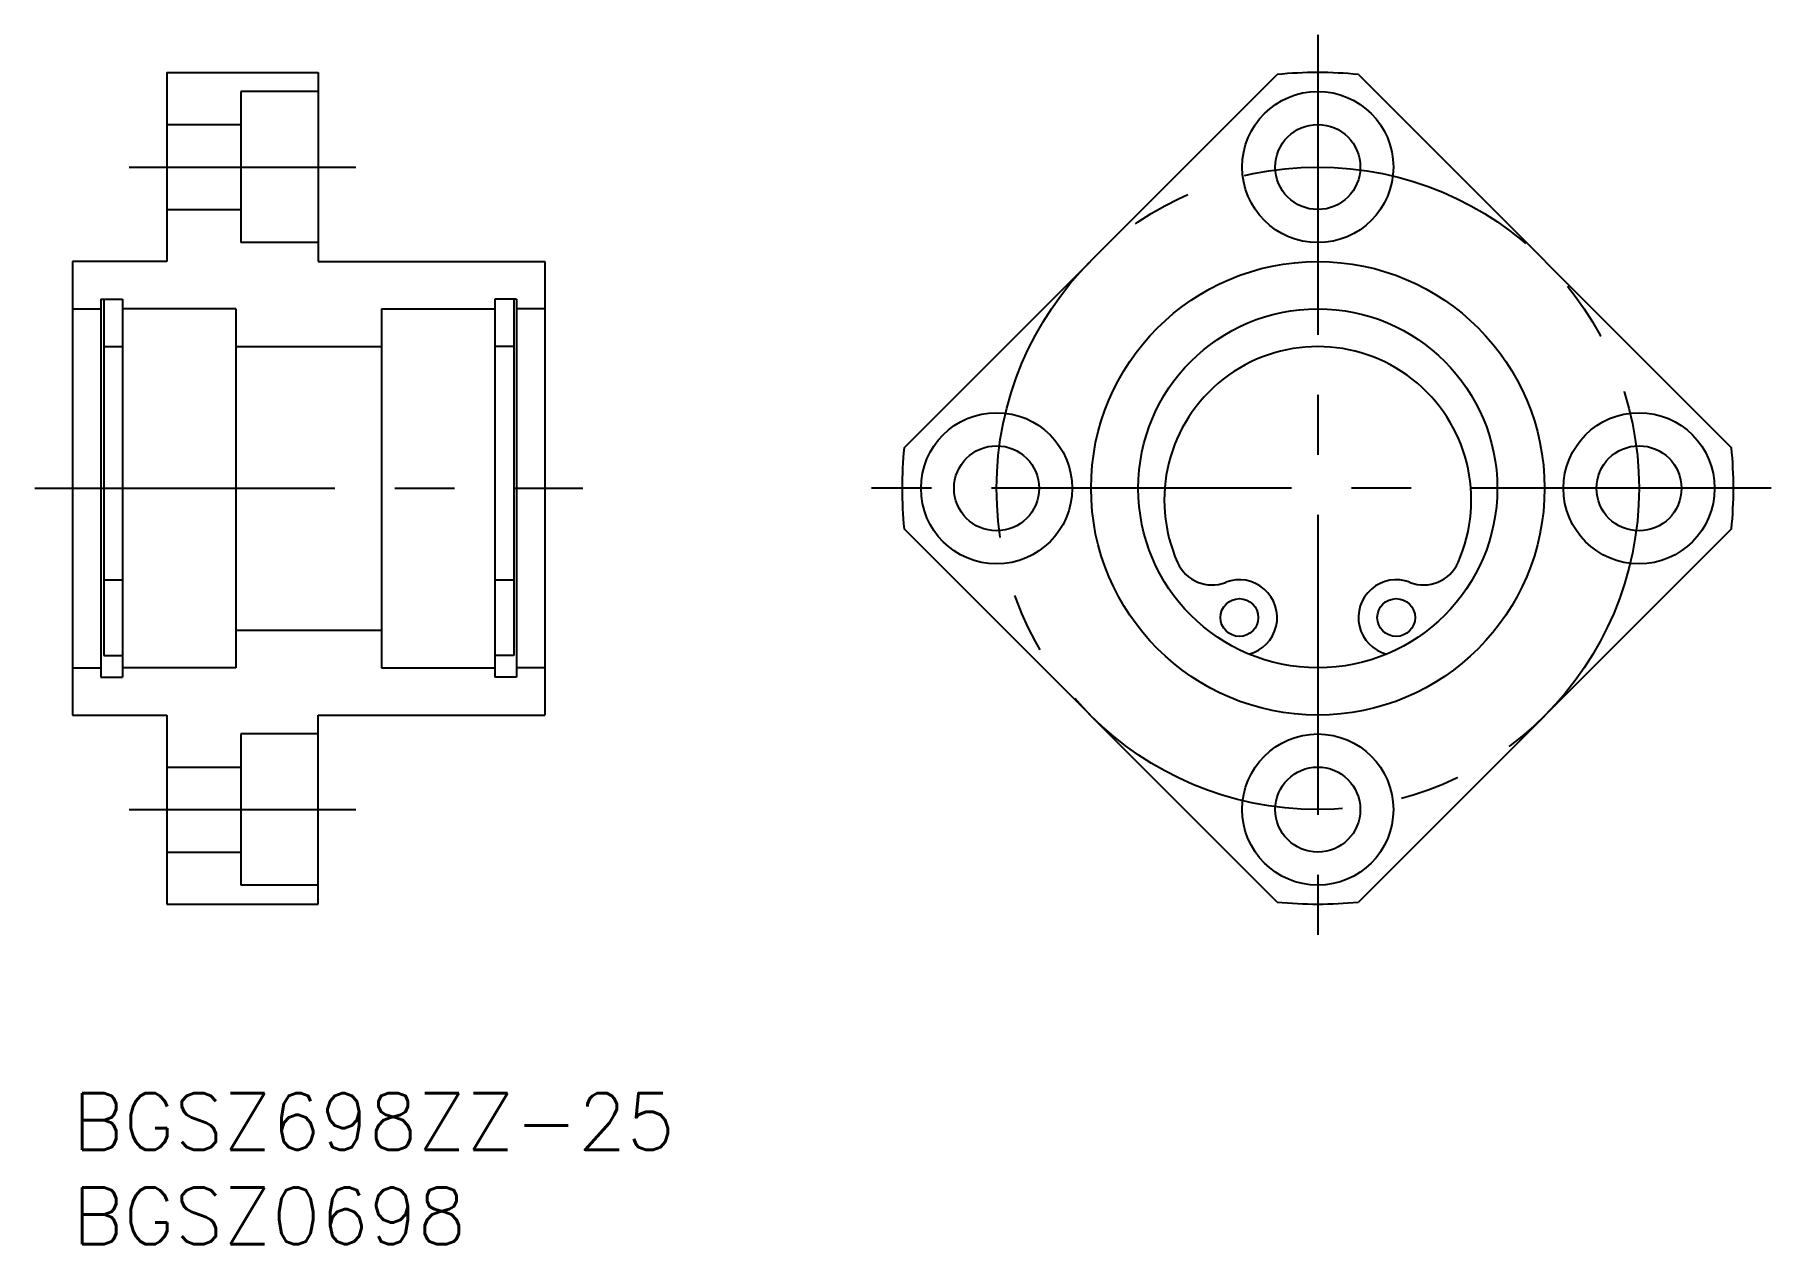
# Model space of a CAD drawing. Extents: x -2 to 89.9, y -8 to 56.
import ezdxf

# ---------------------------------------------------------------- set-up
doc = ezdxf.new("R2010")
doc.units = 0
doc.header["$LTSCALE"] = 0.5
doc.linetypes.add('CENTER', pattern=[50.8, 31.75, -6.35, 6.35, -6.35])
for name, color, linetype in [('MSM_CENTER', 1, 'CENTER'), ('MSM_CONTINUOUS', 7, 'CONTINUOUS'), ('MSM_PART_NUMBER', 7, 'CONTINUOUS')]:
    doc.layers.add(name, color=color, linetype=linetype)
doc.styles.get("Standard").update_dxf_attribs({"font": 'txt.shx', "height": 3, "bigfont": 'bigfont.shx'})

# ---------------------------------------------------------------- blocks, each defined once
blk = doc.blocks.new('*U6')
at = {"layer": 'MSM_PART_NUMBER'}
blk.add_text('BGSZ698ZZ-25', height=3, dxfattribs=at).set_placement((0, -3))
blk = doc.blocks.new('*U7')
at = {"layer": 'MSM_PART_NUMBER'}
blk.add_text('BGSZ0698', height=3, dxfattribs=at).set_placement((0, -8))

msp = doc.modelspace()

# ---------------------------------------------------------------- linework, layer by layer
at = {"layer": 'MSM_CENTER'}
for p, q in [((65.906, 56), (65.906, 8)), ((3, 49), (15, 49)), ((-2, 32), (27, 32)), ((89.906, 32), (41.906, 32)), ((3, 15), (15, 15))]:
    msp.add_line(p, q, dxfattribs=at)
msp.add_circle((65.906, 32), 17, dxfattribs=at)
at = {"layer": 'MSM_CONTINUOUS'}
for p, q in [((5, 54), (13, 54)), ((5, 54), (5, 44)), ((13, 54), (13, 44)), ((44.011, 34.147), (63.759, 53.895)), ((68.053, 53.895), (87.801, 34.147)), ((8.9, 53), (8.9, 45)), ((13, 53), (8.9, 53)), ((5, 51.25), (8.9, 51.25)), ((5, 46.75), (8.9, 46.75)), ((13, 45), (8.9, 45)), ((5, 44), (0, 44)), ((0, 44), (0, 20)), ((13, 44), (25, 44)), ((25, 44), (25, 20)), ((0, 41.5, 0.5), (1.5, 41.5, 0.5)), ((1.5, 42, 0.5), (2.65, 42, 0.5)), ((1.5, 42), (1.5, 22)), ((1.65, 42), (1.65, 23.161)), ((2.65, 42), (2.65, 22)), ((2.65, 42), (2.65, 22)), ((8.65, 41.5), (2.65, 41.5)), ((8.65, 41.5), (8.65, 22.5)), ((16.35, 41.5), (16.35, 22.5)), ((16.35, 41.5), (22.35, 41.5)), ((22.35, 42), (22.35, 22)), ((23.5, 42, 0.5), (22.35, 42, 0.5)), ((23.35, 42), (23.35, 23.161)), ((23.5, 42), (23.5, 22)), ((25, 41.5, 0.5), (23.5, 41.5, 0.5)), ((1.65, 39.5, 0.5), (2.65, 39.5, 0.5)), ((8.65, 39.5), (16.35, 39.5)), ((23.35, 39.5, 0.5), (22.35, 39.5, 0.5)), ((63.759, 10.105), (44.011, 29.853)), ((87.801, 29.853), (68.053, 10.105)), ((1.65, 27.161, 0.5), (2.65, 27.161, 0.5)), ((22.35, 27.161, 0.5), (23.35, 27.161, 0.5)), ((8.65, 24.5), (16.35, 24.5)), ((1.65, 23.161, 0.5), (2.65, 23.161, 0.5)), ((23.35, 23.161, 0.5), (22.35, 23.161, 0.5)), ((0, 22.5, 0.5), (1.5, 22.5, 0.5)), ((8.65, 22.5), (2.65, 22.5)), ((16.35, 22.5), (22.35, 22.5)), ((25, 22.5, 0.5), (23.5, 22.5, 0.5)), ((1.5, 22, 0.5), (2.65, 22, 0.5)), ((23.5, 22, 0.5), (22.35, 22, 0.5)), ((0, 20), (5, 20)), ((5, 20), (5, 10)), ((13, 10), (13, 20)), ((13, 20), (25, 20)), ((13, 19), (8.9, 19)), ((8.9, 19), (8.9, 11)), ((5, 17.25), (8.9, 17.25)), ((5, 12.75), (8.9, 12.75)), ((13, 11), (8.9, 11)), ((5, 10), (13, 10))]:
    msp.add_line(p, q, dxfattribs=at)
for centre, radius in [((65.906, 49), 4), ((65.906, 49), 2.25), ((65.906, 32), 12), ((65.906, 32), 9.5), ((48.906, 32), 4), ((82.906, 32), 4), ((48.906, 32), 2.25), ((82.906, 32), 2.25), ((61.756, 25.161), 1), ((70.056, 25.161), 1), ((65.906, 15), 4), ((65.906, 15), 2.25)]:
    msp.add_circle(centre, radius, dxfattribs=at)
for centre, radius, start, end in [((65.906, 32), 22, 84.40057, 95.59943), ((65.906, 31.375), 8.125, 336.05719, 203.94281), ((65.906, 32), 22, 174.40057, 185.59943), ((65.906, 32), 22, 354.40057, 5.59943), ((60.308, 28.889), 2, 203.94281, 291.2223), ((71.504, 28.889), 2, 248.7777, 336.05719), ((61.756, 25.161), 2, 284.69943, 111.2223), ((70.056, 25.161), 2, 68.7777, 255.30057), ((65.906, 32), 22, 264.40057, 275.59943)]:
    msp.add_arc(centre, radius, start, end, dxfattribs=at)

# ---------------------------------------------------------------- block references
for name in ['*U6', '*U7']:
    msp.add_blockref(name, (0, 0), dxfattribs=at)

doc.saveas('drawing.dxf')
